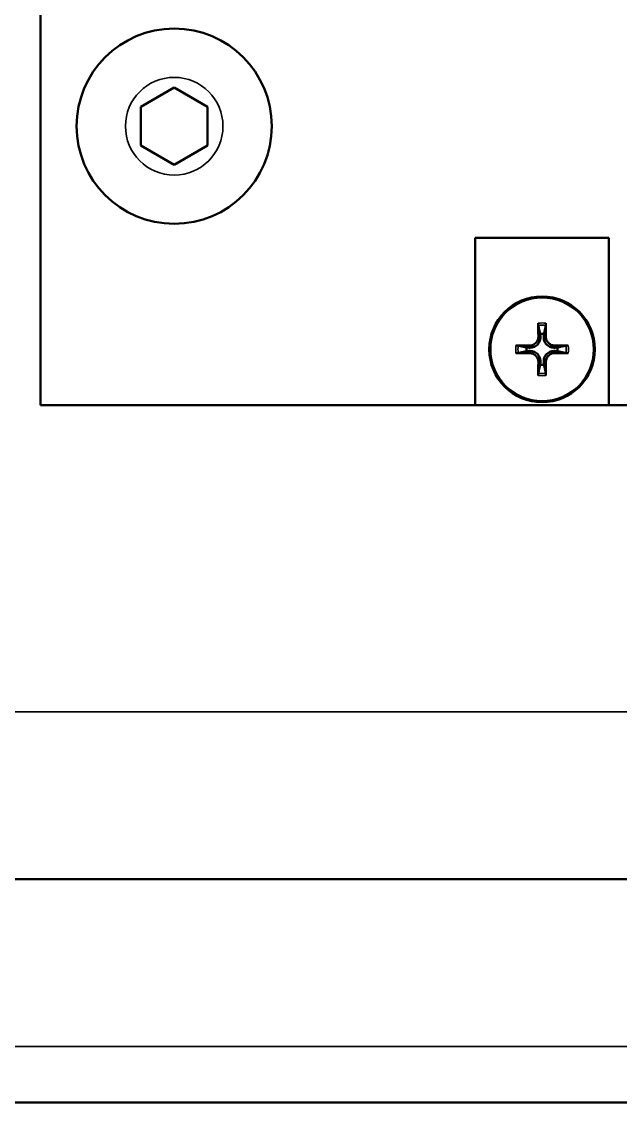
# Model space of a CAD drawing. Header units: millimetres. Extents: x 0 to 25230, y 0 to 17820.
# Drawn here: x 20988 to 21391, y 11733 to 12460 of the extents above; entities that cross this region are included whole.
import ezdxf

# ---------------------------------------------------------------- set-up
doc = ezdxf.new("R2010")
doc.units = ezdxf.units.MM
doc.header["$LTSCALE"] = 30
doc.layers.add('Видимые тонкие (ГОСТ)', color=7, linetype='Continuous', lineweight=35)
doc.layers.add('Видимый контур (ГОСТ)', color=7, linetype='Continuous', lineweight=50)

msp = doc.modelspace()

# ---------------------------------------------------------------- linework, layer by layer
at = {"layer": 'Видимые тонкие (ГОСТ)'}
for p, q in [((21335.7645, 12248.3154), (21337.136, 12248.3722)), ((21340.7421, 12248.3154), (21339.3706, 12248.3722)), ((21329.4741, 12242.025), (21329.4173, 12240.6535)), ((21329.4741, 12237.0474), (21329.4173, 12238.4189)), ((21347.0325, 12242.025), (21347.0893, 12240.6535)), ((21347.0325, 12237.0474), (21347.0893, 12238.4189)), ((21335.7645, 12230.757), (21337.136, 12230.7002)), ((21340.7421, 12230.757), (21339.3706, 12230.7002)), ((22710.7533, 11995.7862), (20790.7533, 11995.7862)), ((20790.7533, 11770.7862), (22710.7533, 11770.7862))]:
    msp.add_line(p, q, dxfattribs=at)
for centre, radius in [((21090.7533, 12389.5362), 32.8125), ((21338.2533, 12239.5362), 34.57)]:
    msp.add_circle(centre, radius, dxfattribs=at)
for radius, start, end in [(17.7496, 81.5059602, 98.4940398), (16.2387, 81.1091, 98.8909), (17.7496, 171.5059602, 188.4940398), (16.2387, 171.1091, 188.8909), (16.2387, 351.1091, 8.8909), (17.7496, 351.5059602, 8.4940398), (17.7496, 261.5059602, 278.4940398), (16.2387, 261.1091, 278.8909)]:
    msp.add_arc((21338.2533, 12239.5362), radius, start, end, dxfattribs=at)
at = {"layer": 'Видимый контур (ГОСТ)'}
for p, q in [((21000.7533, 12577.0362), (21000.7533, 12202.0362)), ((21068.2533, 12402.5266), (21090.7533, 12415.517)), ((21090.7533, 12415.517), (21113.2533, 12402.5266)), ((21068.2533, 12376.5458), (21068.2533, 12402.5266)), ((21113.2533, 12402.5266), (21113.2533, 12376.5458)), ((21090.7533, 12363.5554), (21068.2533, 12376.5458)), ((21113.2533, 12376.5458), (21090.7533, 12363.5554)), ((21293.2533, 12314.5362), (21383.2533, 12314.5362)), ((21293.2533, 12202.0362), (21293.2533, 12314.5362)), ((21383.2533, 12314.5362), (21383.2533, 12202.0362)), ((21000.7533, 12202.0362), (21293.2533, 12202.0362)), ((21383.2533, 12202.0362), (21293.2533, 12202.0362)), ((21383.2533, 12202.0362), (21413.2533, 12202.0362)), ((22710.7533, 11883.2862), (20790.7533, 11883.2862)), ((20565.7533, 11733.2862), (22935.7533, 11733.2862))]:
    msp.add_line(p, q, dxfattribs=at)
for centre, radius in [((21090.7533, 12389.5362), 65.625), ((21338.2533, 12239.5362), 35.5283)]:
    msp.add_circle(centre, radius, dxfattribs=at)
for start, end in [(83.1067235, 96.8932765), (173.1067235, 186.8932765), (353.1067235, 6.8932765), (263.1067235, 276.8932765)]:
    msp.add_arc((21338.2533, 12239.5362), 10.4099, start, end, dxfattribs=at)
for centre, major_axis, start_param, end_param in [((21340.0759, 12239.6118), (1.9115, -46.1108), 4.31998359, 4.51888338), ((21336.4307, 12239.6118), (1.9115, 46.1108), 4.90589458, 5.10479437), ((21338.1778, 12237.7136), (-46.1108, 1.9115), 4.90589458, 5.10479437), ((21338.1778, 12241.3588), (46.1108, 1.9115), 4.31998359, 4.51888338), ((21338.3289, 12237.7136), (-46.1108, -1.9115), 4.31998359, 4.51888338), ((21338.3289, 12241.3588), (46.1108, -1.9115), 4.90589458, 5.10479437), ((21340.0759, 12239.4607), (-1.9115, -46.1108), 4.90589458, 5.10479437), ((21336.4307, 12239.4607), (-1.9115, 46.1108), 4.31998359, 4.51888338)]:
    msp.add_ellipse(centre, major_axis=major_axis, ratio=0.08715574, start_param=start_param, end_param=end_param, dxfattribs=at)
for points, knots in [([(21335.7436, 12255.5798), (21335.7315, 12255.6359), (21335.7184, 12255.715), (21335.6943, 12255.9006), (21335.6798, 12256.0453), (21335.6588, 12256.3148), (21335.6487, 12256.4872), (21335.6365, 12256.7805), (21335.6323, 12256.9533), (21335.6316, 12257.0898), (21335.6316, 12257.0905), (21335.6316, 12257.0912)], [0.0537677247, 0.0537677247, 0.0537677247, 0.0537677247, 0.0585238557, 0.0585238557, 0.0643561072, 0.0643561072, 0.0702242266, 0.0702242266, 0.0760973831, 0.0760973831, 0.0761265406, 0.0761265406, 0.0761265406, 0.0761265406]), ([(21340.875, 12257.0912), (21340.875, 12257.0905), (21340.875, 12257.0898), (21340.8743, 12256.9533), (21340.8701, 12256.7805), (21340.8579, 12256.4872), (21340.8478, 12256.3148), (21340.8268, 12256.0453), (21340.8123, 12255.9006), (21340.7882, 12255.715), (21340.7751, 12255.6359), (21340.7631, 12255.5798)], [0.0175968524, 0.0175968524, 0.0175968524, 0.0175968524, 0.0176260099, 0.0176260099, 0.0234991663, 0.0234991663, 0.0293672857, 0.0293672857, 0.0351995373, 0.0351995373, 0.0399556683, 0.0399556683, 0.0399556683, 0.0399556683]), ([(21337.136, 12248.3722), (21337.2188, 12247.4338), (21337.1193, 12246.4338), (21336.6552, 12244.9753), (21336.4326, 12244.4754), (21335.8685, 12243.5294), (21335.5266, 12243.0825), (21334.707, 12242.2629), (21334.2601, 12241.921), (21333.3141, 12241.3569), (21332.8143, 12241.1343), (21331.3557, 12240.6703), (21330.3557, 12240.5708), (21329.4173, 12240.6535)], [0.446186946, 0.446186946, 0.446186946, 0.446186946, 0.488401417, 0.488401417, 0.511582882, 0.511582882, 0.534764347, 0.534764347, 0.557945812, 0.557945812, 0.581127277, 0.581127277, 0.623341748, 0.623341748, 0.623341748, 0.623341748]), ([(21335.7645, 12248.3154), (21335.7827, 12247.5683), (21335.6574, 12246.7609), (21335.0931, 12245.2559), (21334.6539, 12244.5583), (21333.623, 12243.4416), (21332.9649, 12242.9489), (21331.5134, 12242.2661), (21330.7199, 12242.0758), (21329.8099, 12242.0238), (21329.6427, 12242.0209), (21329.4741, 12242.025)], [0, 0, 0, 0, 0.030457985, 0.030457985, 0.06091597, 0.06091597, 0.091255302, 0.091255302, 0.121594635, 0.121594635, 0.12829742, 0.12829742, 0.12829742, 0.12829742]), ([(21347.0893, 12240.6535), (21346.1509, 12240.5708), (21345.1509, 12240.6703), (21343.6924, 12241.1343), (21343.1925, 12241.3569), (21342.2465, 12241.921), (21341.7996, 12242.2629), (21340.98, 12243.0825), (21340.6381, 12243.5294), (21340.074, 12244.4754), (21339.8514, 12244.9753), (21339.3874, 12246.4338), (21339.2879, 12247.4338), (21339.3706, 12248.3722)], [0.446186946, 0.446186946, 0.446186946, 0.446186946, 0.488401417, 0.488401417, 0.511582882, 0.511582882, 0.534764347, 0.534764347, 0.557945812, 0.557945812, 0.581127277, 0.581127277, 0.623341748, 0.623341748, 0.623341748, 0.623341748]), ([(21347.0325, 12242.025), (21346.2854, 12242.0068), (21345.478, 12242.1321), (21343.973, 12242.6965), (21343.2754, 12243.1356), (21342.1587, 12244.1666), (21341.666, 12244.8246), (21340.9832, 12246.2761), (21340.7929, 12247.0696), (21340.7409, 12247.9796), (21340.738, 12248.1468), (21340.7421, 12248.3154)], [0, 0, 0, 0, 0.030457985, 0.030457985, 0.06091597, 0.06091597, 0.091255302, 0.091255302, 0.121594635, 0.121594635, 0.12829742, 0.12829742, 0.12829742, 0.12829742]), ([(21320.6984, 12242.1579), (21320.699, 12242.1579), (21320.6997, 12242.1579), (21320.8362, 12242.1572), (21321.009, 12242.153), (21321.3023, 12242.1408), (21321.4747, 12242.1307), (21321.7442, 12242.1097), (21321.889, 12242.0952), (21322.0745, 12242.0711), (21322.1536, 12242.058), (21322.2097, 12242.046)], [0.0175968524, 0.0175968524, 0.0175968524, 0.0175968524, 0.0176260099, 0.0176260099, 0.0234991663, 0.0234991663, 0.0293672857, 0.0293672857, 0.0351995373, 0.0351995373, 0.0399556683, 0.0399556683, 0.0399556683, 0.0399556683]), ([(21322.2097, 12237.0265), (21322.1536, 12237.0144), (21322.0745, 12237.0013), (21321.889, 12236.9772), (21321.7442, 12236.9627), (21321.4747, 12236.9417), (21321.3023, 12236.9316), (21321.009, 12236.9194), (21320.8362, 12236.9152), (21320.6997, 12236.9145), (21320.699, 12236.9145), (21320.6984, 12236.9145)], [0.0537677247, 0.0537677247, 0.0537677247, 0.0537677247, 0.0585238557, 0.0585238557, 0.0643561072, 0.0643561072, 0.0702242266, 0.0702242266, 0.0760973831, 0.0760973831, 0.0761265406, 0.0761265406, 0.0761265406, 0.0761265406]), ([(21329.4173, 12238.4189), (21330.3557, 12238.5017), (21331.3557, 12238.4022), (21332.8143, 12237.9381), (21333.3141, 12237.7155), (21334.2601, 12237.1514), (21334.707, 12236.8095), (21335.5266, 12235.9899), (21335.8685, 12235.543), (21336.4326, 12234.597), (21336.6552, 12234.0972), (21337.1193, 12232.6386), (21337.2188, 12231.6386), (21337.136, 12230.7002)], [0.446186946, 0.446186946, 0.446186946, 0.446186946, 0.488401417, 0.488401417, 0.511582882, 0.511582882, 0.534764347, 0.534764347, 0.557945812, 0.557945812, 0.581127277, 0.581127277, 0.623341748, 0.623341748, 0.623341748, 0.623341748]), ([(21329.4741, 12237.0474), (21330.2212, 12237.0656), (21331.0287, 12236.9403), (21332.5337, 12236.376), (21333.2312, 12235.9368), (21334.3479, 12234.9059), (21334.8406, 12234.2478), (21335.5234, 12232.7963), (21335.7137, 12232.0029), (21335.7657, 12231.0928), (21335.7686, 12230.9256), (21335.7645, 12230.757)], [0, 0, 0, 0, 0.030457985, 0.030457985, 0.06091597, 0.06091597, 0.091255302, 0.091255302, 0.121594635, 0.121594635, 0.12829742, 0.12829742, 0.12829742, 0.12829742]), ([(21339.3706, 12230.7002), (21339.2879, 12231.6386), (21339.3874, 12232.6386), (21339.8514, 12234.0972), (21340.074, 12234.597), (21340.6381, 12235.543), (21340.98, 12235.9899), (21341.7996, 12236.8095), (21342.2465, 12237.1514), (21343.1925, 12237.7155), (21343.6924, 12237.9381), (21345.1509, 12238.4022), (21346.1509, 12238.5017), (21347.0893, 12238.4189)], [0.446186946, 0.446186946, 0.446186946, 0.446186946, 0.488401417, 0.488401417, 0.511582882, 0.511582882, 0.534764347, 0.534764347, 0.557945812, 0.557945812, 0.581127277, 0.581127277, 0.623341748, 0.623341748, 0.623341748, 0.623341748]), ([(21340.7421, 12230.757), (21340.7239, 12231.5041), (21340.8492, 12232.3116), (21341.4136, 12233.8166), (21341.8527, 12234.5141), (21342.8837, 12235.6308), (21343.5417, 12236.1235), (21344.9932, 12236.8063), (21345.7867, 12236.9966), (21346.6967, 12237.0486), (21346.8639, 12237.0515), (21347.0325, 12237.0474)], [0, 0, 0, 0, 0.030457985, 0.030457985, 0.06091597, 0.06091597, 0.091255302, 0.091255302, 0.121594635, 0.121594635, 0.12829742, 0.12829742, 0.12829742, 0.12829742]), ([(21354.2969, 12242.046), (21354.353, 12242.058), (21354.4321, 12242.0711), (21354.6176, 12242.0952), (21354.7624, 12242.1097), (21355.0319, 12242.1307), (21355.2043, 12242.1408), (21355.4976, 12242.153), (21355.6704, 12242.1572), (21355.8069, 12242.1579), (21355.8076, 12242.1579), (21355.8083, 12242.1579)], [0.0537677247, 0.0537677247, 0.0537677247, 0.0537677247, 0.0585238557, 0.0585238557, 0.0643561072, 0.0643561072, 0.0702242266, 0.0702242266, 0.0760973831, 0.0760973831, 0.0761265406, 0.0761265406, 0.0761265406, 0.0761265406]), ([(21355.8083, 12236.9145), (21355.8076, 12236.9145), (21355.8069, 12236.9145), (21355.6704, 12236.9152), (21355.4976, 12236.9194), (21355.2043, 12236.9316), (21355.0319, 12236.9417), (21354.7624, 12236.9627), (21354.6176, 12236.9772), (21354.4321, 12237.0013), (21354.353, 12237.0144), (21354.2969, 12237.0265)], [0.0175968524, 0.0175968524, 0.0175968524, 0.0175968524, 0.0176260099, 0.0176260099, 0.0234991663, 0.0234991663, 0.0293672857, 0.0293672857, 0.0351995373, 0.0351995373, 0.0399556683, 0.0399556683, 0.0399556683, 0.0399556683]), ([(21335.6316, 12221.9813), (21335.6316, 12221.9819), (21335.6316, 12221.9826), (21335.6323, 12222.1191), (21335.6365, 12222.2919), (21335.6487, 12222.5852), (21335.6588, 12222.7576), (21335.6798, 12223.0271), (21335.6943, 12223.1719), (21335.7184, 12223.3574), (21335.7315, 12223.4365), (21335.7436, 12223.4926)], [0.0175968524, 0.0175968524, 0.0175968524, 0.0175968524, 0.0176260099, 0.0176260099, 0.0234991663, 0.0234991663, 0.0293672857, 0.0293672857, 0.0351995373, 0.0351995373, 0.0399556683, 0.0399556683, 0.0399556683, 0.0399556683]), ([(21340.7631, 12223.4926), (21340.7751, 12223.4365), (21340.7882, 12223.3574), (21340.8123, 12223.1719), (21340.8268, 12223.0271), (21340.8478, 12222.7576), (21340.8579, 12222.5852), (21340.8701, 12222.2919), (21340.8743, 12222.1191), (21340.875, 12221.9826), (21340.875, 12221.9819), (21340.875, 12221.9813)], [0.0537677247, 0.0537677247, 0.0537677247, 0.0537677247, 0.0585238557, 0.0585238557, 0.0643561072, 0.0643561072, 0.0702242266, 0.0702242266, 0.0760973831, 0.0760973831, 0.0761265406, 0.0761265406, 0.0761265406, 0.0761265406])]:
    msp.add_open_spline(points, degree=3, knots=knots, dxfattribs=at)
for points, weights in [([(21335.7436, 12255.5798), (21336.5104, 12252.1095), (21337.0039, 12249.8709)], [1.00320831443, 1.02592339275, 1]), ([(21337.0039, 12249.8709), (21337.0751, 12249.0632), (21337.136, 12248.3722)], [1, 1.08169453893, 1.16294215246]), ([(21339.3706, 12248.3722), (21339.4315, 12249.0632), (21339.5027, 12249.8709)], [1.16294215246, 1.08169453893, 1]), ([(21339.5027, 12249.8709), (21339.9962, 12252.1095), (21340.7631, 12255.5798)], [1, 1.02592339271, 1.00320831442]), ([(21327.9186, 12240.7856), (21325.68, 12241.2791), (21322.2097, 12242.046)], [1, 1.02592339268, 1.00320831442]), ([(21322.2097, 12237.0265), (21325.68, 12237.7933), (21327.9186, 12238.2868)], [1.00320831443, 1.02592339275, 1]), ([(21329.4173, 12240.6535), (21328.7264, 12240.7144), (21327.9186, 12240.7856)], [1.16294215246, 1.08169453893, 1]), ([(21327.9186, 12238.2868), (21328.7264, 12238.358), (21329.4173, 12238.4189)], [1, 1.08169453893, 1.16294215246]), ([(21348.588, 12240.7856), (21347.7803, 12240.7144), (21347.0893, 12240.6535)], [1, 1.08169453893, 1.16294215246]), ([(21347.0893, 12238.4189), (21347.7803, 12238.358), (21348.588, 12238.2868)], [1.16294215246, 1.08169453893, 1]), ([(21354.2969, 12242.046), (21350.8266, 12241.2791), (21348.588, 12240.7856)], [1.00320831443, 1.02592339275, 1]), ([(21348.588, 12238.2868), (21350.8266, 12237.7933), (21354.2969, 12237.0265)], [1, 1.02592339268, 1.00320831442]), ([(21337.0039, 12229.2015), (21336.5104, 12226.9629), (21335.7436, 12223.4926)], [1, 1.02592339275, 1.00320831443]), ([(21337.136, 12230.7002), (21337.0751, 12230.0093), (21337.0039, 12229.2015)], [1.16294215246, 1.08169453893, 1]), ([(21339.5027, 12229.2015), (21339.4315, 12230.0093), (21339.3706, 12230.7002)], [1, 1.08169453893, 1.16294215246]), ([(21340.7631, 12223.4926), (21339.9962, 12226.9629), (21339.5027, 12229.2015)], [1.00320831444, 1.02592339282, 1])]:
    msp.add_rational_spline(points, weights, degree=2, dxfattribs=at)

doc.saveas('drawing.dxf')
